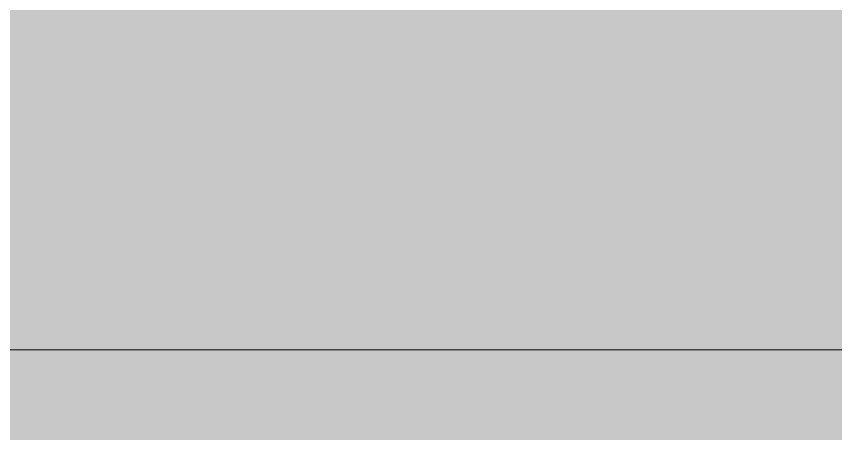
# Model space of a CAD drawing. Header units: inches. Extents: x 1750 to 8392, y -297 to 660.
# Drawn here: x 2252.961 to 2253.735, y 160.643 to 161.037 of the extents above; entities that cross this region are included whole.
import ezdxf

# ---------------------------------------------------------------- set-up
doc = ezdxf.new("R2010")
doc.units = ezdxf.units.IN
doc.header["$MEASUREMENT"] = 0
doc.layers.add('A-FLOR-HRAL', color=11, linetype='Continuous', lineweight=9)

# ---------------------------------------------------------------- blocks, each defined once
blk = doc.blocks.new('Railing - Railing-2567109-BUILDING ELEVATION - EAST')
at = {"layer": 'A-FLOR-HRAL'}
h = blk.add_hatch(color=256, dxfattribs=at)
h.paths.add_polyline_path([(2218.78095, 160.72205), (2248.30809, 160.72205), (2248.30809, 161.19531), (2218.44874, 161.19531), (2217.97548, 160.72205)], flags=0)
h.paths.add_polyline_path([(2325.68409, 160.72205), (2326.59263, 160.72205), (2326.59263, 161.19531), (2296.73328, 161.19531), (2296.73328, 160.72205), (2324.89191, 160.72205)], flags=0)
h.paths.add_polyline_path([(2328.247, 160.72205), (2327.77374, 161.19531), (2327.77374, 160.72205)], flags=0)
h.paths.add_polyline_path([(2250.66652, 160.72205), (2295.55218, 160.72205), (2295.55218, 161.19531), (2249.48919, 161.19531), (2249.48919, 160.72205), (2250.42296, 160.72205)], flags=0)
h = blk.add_hatch(color=256, dxfattribs=at)
h.paths.add_polyline_path([(2324.89191, 160.24879), (2326.59263, 160.24879), (2326.59263, 160.72205), (2296.73328, 160.72205), (2296.73328, 160.24879), (2320.70211, 160.24879)], flags=0)
h.paths.add_polyline_path([(2218.44874, 160.24879), (2248.30809, 160.24879), (2248.30809, 160.72205), (2217.97548, 160.72205)], flags=0)
h.paths.add_polyline_path([(2327.77374, 160.24879), (2328.247, 160.72205), (2327.77374, 160.72205)], flags=0)
h.paths.add_polyline_path([(2250.64075, 160.24879), (2295.55218, 160.24879), (2295.55218, 160.72205), (2249.48919, 160.72205), (2249.48919, 160.24879), (2250.42296, 160.24879)], flags=0)
blk.add_line((2295.55218, 160.72205), (2249.48919, 160.72205), dxfattribs=at)

msp = doc.modelspace()

# ---------------------------------------------------------------- block references
at = {"layer": 'A-FLOR-HRAL'}
msp.add_blockref('Railing - Railing-2567109-BUILDING ELEVATION - EAST', (0, 0), dxfattribs=at)

doc.saveas('drawing.dxf')
